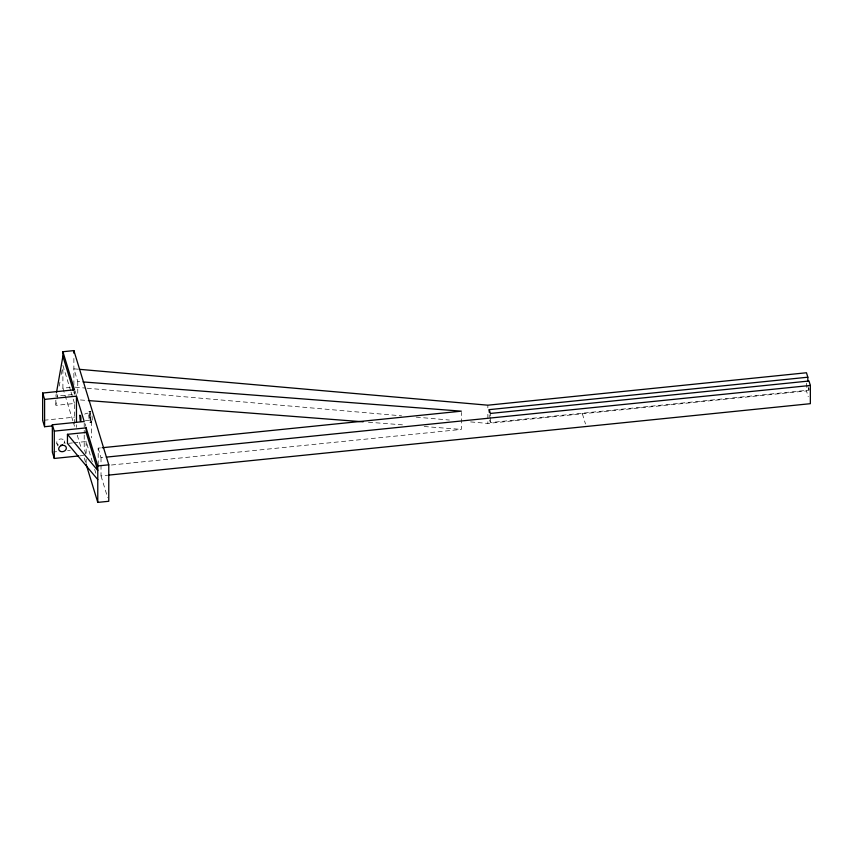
<?xml version="1.0" encoding="UTF-8"?>
<svg xmlns="http://www.w3.org/2000/svg" width="853" height="853" viewBox="0 0 853 853"><rect width="100%" height="100%" fill="white"/><g stroke="black" fill="none" stroke-linecap="round" stroke-linejoin="round"><path stroke-width="0.64" stroke-dasharray="4.26 3.2" d="M56.298 393.681L55.84 396.261L74.52 394.353L74.52 390.941M74.52 423.642L74.52 403.469L55.84 405.367L56.746 400.206M56.98 398.927L57.887 393.766M59.252 386.025L59.934 382.155M61.299 374.424L62.216 369.264M89.384 413.673C88.637 430.893 94.32 408.395 84.714 414.153M62.898 369.189L62.898 388.179L70.223 387.433M89.192 411.466L90.844 411.295M43.929 420.252L74.52 417.138M85.3 420.796L89.97 420.316M90.162 422.523A5.576 0.789 84.2 0 0 90.162 414.633A5.576 0.789 84.2 0 0 88.712 413.822A5.576 0.789 84.2 0 0 90.162 422.523L91.815 422.363M68.709 443.315L72.452 442.931M73.699 442.803L86.153 441.534L92.348 461.846M52.342 452.111L57.439 451.589M67.643 450.555L70.191 450.288M98.18 465.066L98.18 448.145L100.825 447.868M79.777 455.854L83.605 455.47M98.18 448.145L101.017 457.666L104.994 457.261M489.601 420.028L490.379 422.566L808.996 390.13L808.996 387.529M470.611 421.915L487.852 423.429L806.469 390.93L808.239 396.72M111.434 465.013L461.345 429.4L461.345 412.468M101.017 457.666L101.017 475.889L107.649 475.217M77.868 369.178L73.88 368.837L77.762 381.526L81.739 381.835M80.417 399.95L87.049 400.462M368.443 422.214L405.601 425.082M424.186 426.521L461.345 429.4M75.213 387.177L85.822 388.104M87.155 388.222L401.614 415.848M416.211 417.128L449.382 420.049M85.14 423.856L85.918 426.393M807.834 386.324L808.996 390.13M582.375 413.801L585.478 423.952M75.053 390.866L76.216 394.672M101.017 475.889L107.606 497.47M73.753 391.815L74.52 394.353M62.898 365.393L70.65 390.781M71.034 392.049L74.52 403.469M94.672 469.459L95.845 473.266M62.898 388.179L72.974 421.169M73.358 422.438L74.52 426.244M77.239 435.137L81.11 447.825M84.212 457.976L85.758 463.051M64.295 440.948L65.073 443.485M56.863 443.357L57.641 445.895M91.324 421.382L91.346 437.834M806.469 383.146L806.469 390.93M490.379 413.449L490.379 416.051M490.379 417.352L490.379 422.566M489.217 414.846L489.217 417.458M487.852 405.196L487.852 407.809M487.852 414.313L487.852 423.429M86.153 441.534L86.153 455.203L84.212 448.859L84.212 434.54M86.153 459.117L86.153 464.32M84.212 422.832L84.212 433.239M77.762 381.526L77.762 394.544M76.461 424.783L76.461 427.385M73.88 358.42L73.88 385.759M55.84 400.164L55.84 405.367M92.017 415.848A5.576 0.789 84.2 0 1 92.017 422.288A5.576 0.789 84.2 0 1 90.642 417.81A5.576 0.789 84.2 0 1 90.642 411.359M58.654 445.117A3.902 3.145 -17 0 1 57.247 440.905A3.902 3.145 -17 0 1 62.504 439.199A3.902 3.145 -17 0 1 63.911 443.411"/><path stroke-width="1.28" d="M56.522 392.391L62.898 356.287L62.898 351.724L73.88 350.604L108.768 464.821L108.768 501.276L97.775 502.396L86.153 464.32M52.236 425.946L44.591 426.724L42.65 420.38L42.65 393.041L74.52 389.8L62.898 351.724M42.65 393.041L44.591 399.385L76.461 396.144L84.212 421.521L52.342 424.773L52.342 452.111L54.283 458.456L78.497 455.982M52.342 424.773L54.283 431.117L86.153 427.875L97.775 465.941L97.775 502.396M67.462 434.326L86.153 432.428L97.775 470.504L67.462 434.326L67.462 443.443L97.775 479.61M102.157 447.74L461.345 411.167L83.072 381.931M489.217 412.244L489.217 409.643L807.834 377.207L807.834 381.11M106.316 457.123L810.35 385.46L810.35 403.682L108.971 475.078M97.775 465.941L108.768 464.821M88.381 400.569L363.133 421.808M79.19 369.296L487.852 405.196L806.469 372.761L807.834 377.207M810.35 385.46L808.996 381.014L490.379 413.449L489.217 409.643M62.898 356.287L73.358 390.546M86.153 427.875L86.153 432.428M76.461 396.144L76.461 422.182M73.88 350.604L73.88 353.206M54.283 431.117L54.283 458.456M44.591 399.385L44.591 426.724M62.504 444.722A3.902 3.145 -17 0 1 60.584 445.341M79.777 415.4C80.662 429.731 81.813 413.854 79.777 415.4M60.595 451.461A3.902 3.145 -17 0 0 66.363 448.113A3.902 3.145 -17 0 0 60.595 445.938A3.902 3.145 -17 0 0 60.595 451.461"/></g></svg>
